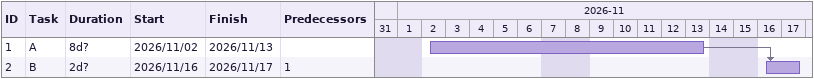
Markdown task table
| ID | Task | Duration | Start | Finish | Predecessors |
|---|---|---|---|---|---|
| 1 | A | 8d? | 2026-11-02 | 2026-11-13 |  |
| 2 | B | 2d? | 2026-11-16 | 2026-11-17 | 1 |
